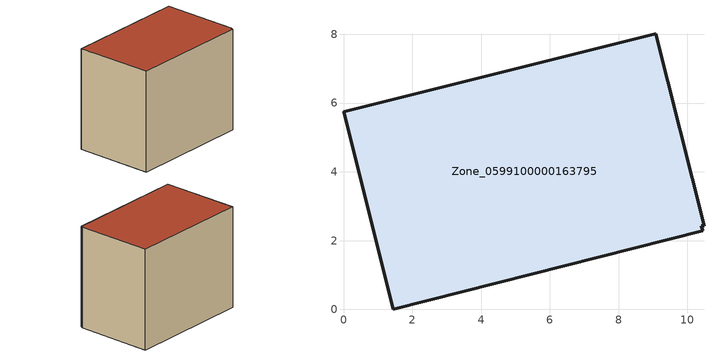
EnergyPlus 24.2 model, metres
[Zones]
Zone_0599100000163795
 floor ground (C_G): 10.48,2.44 10.41,2.43 10.45,2.29 1.44,0 0,5.75 9.08,8.02 z0
 wall outside (C_F): 10.48,2.44 9.08,8.02 0,5.75 1.44,0 10.45,2.29 10.41,2.43 10.48,2.44 z0:7.67
 roof outside (C_R): 10.41,2.43 10.48,2.44 9.08,8.02 0,5.75 1.44,0 10.45,2.29 z7.67
[BUILDING]
Pand.0599100000163795: North Axis=0; Terrain=City; Loads Convergence Tolerance Value=0.04; Temperature Convergence Tolerance Value=0.4; Solar Distribution=FullExterior; Maximum Number of Warmup Days=25; Minimum Number of Warmup Days=1
[Site:Location]
Rotterdam.The.Hague.AP_ZH_NLD Design_Conditions: Latitude=51.96; Longitude=4.45; Time Zone=1; Elevation=-4.5
[SITE:GROUNDTEMPERATURE:BUILDINGSURFACE]
18, 18, 18, 18, 18, 18, 18, 18, 18, 18, 18, 18
[MATERIAL] Thermal Absorptance=0.9; Solar Absorptance=0.7; Visible Absorptance=0.7
Name | Roughness | Thickness | Conductivity | Density | Specific Heat
G.TI.1965-1974 | MediumSmooth | 0.15 | 0.882353 | 540 | 1210
F.TI.1965-1974 | Rough | 0.3 | 0.697674 | 1920 | 840
R.TI.1965-1974 | MediumRough | 0.2 | 0.232558 | 1500 | 1000
[CONSTRUCTION]
C_G: G.TI.1965-1974
C_F: F.TI.1965-1974
C_R: R.TI.1965-1974
[ZONE]
Zone_0599100000163795: Type=1; Multiplier=1; Ceiling Height=Autocalculate; Volume=Autocalculate; Floor Area=autocalculate; Part of Total Floor Area=Yes
[ZONEINFILTRATION:DESIGNFLOWRATE]
Infil_Zone_0599100000163795: Zone or ZoneList or Space or SpaceList=Zone_0599100000163795; Schedule=AlwaysOn; Design Flow Rate Calculation Method=Flow/Area; Flow Rate per Floor Area=0.003; Constant Term Coefficient=1; Temperature Term Coefficient=0; Velocity Term Coefficient=0; Velocity Squared Term Coefficient=0
[HVACTEMPLATE:ZONE:IDEALLOADSAIRSYSTEM]
Zone_0599100000163795: Maximum Heating Supply Air Temperature=50; Minimum Cooling Supply Air Temperature=13; Maximum Heating Supply Air Humidity Ratio=0.0156; Minimum Cooling Supply Air Humidity Ratio=0.0077; Heating Limit=NoLimit; Cooling Limit=NoLimit; Dehumidification Control Type=ConstantSensibleHeatRatio; Cooling Sensible Heat Ratio=0.7; Dehumidification Setpoint=60; Humidification Control Type=None; Humidification Setpoint=30; Outdoor Air Method=None; Outdoor Air Flow Rate per Person=0.00944; Outdoor Air Flow Rate per Zone Floor Area=0; Outdoor Air Flow Rate per Zone=0; Demand Controlled Ventilation Type=None; Outdoor Air Economizer Type=NoEconomizer; Heat Recovery Type=None; Sensible Heat Recovery Effectiveness=0.7; Latent Heat Recovery Effectiveness=0.65
[ZONECONTROL:THERMOSTAT]
ThermostatControl_Zone_0599100000163795: Zone or ZoneList=Zone_0599100000163795; Control Type Schedule=DualSetpointControlType; Control 1=Thermostat_Zone_0599100000163795; Temperature Difference Between Cutout And Setpoint=0
[THERMOSTATSETPOINT:DUALSETPOINT]
Thermostat_Zone_0599100000163795: Heating Setpoint Temperature Schedule=HeatingSetpoint_Zone_0599100000163795; Cooling Setpoint Temperature Schedule=CoolingSetpoint_Zone_0599100000163795
[SCHEDULE:COMPACT]
HeatingSetpoint_Zone_0599100000163795: Through: 12/31, For: AllDays, Until: 24:00, 21
CoolingSetpoint_Zone_0599100000163795: Through: 12/31, For: AllDays, Until: 24:00, 24
DualSetpointControlType: Through: 12/31, For: AllDays, Until: 24:00, 4
AlwaysOn: Through: 12/31, For: AllDays, Until: 24:00, 1
